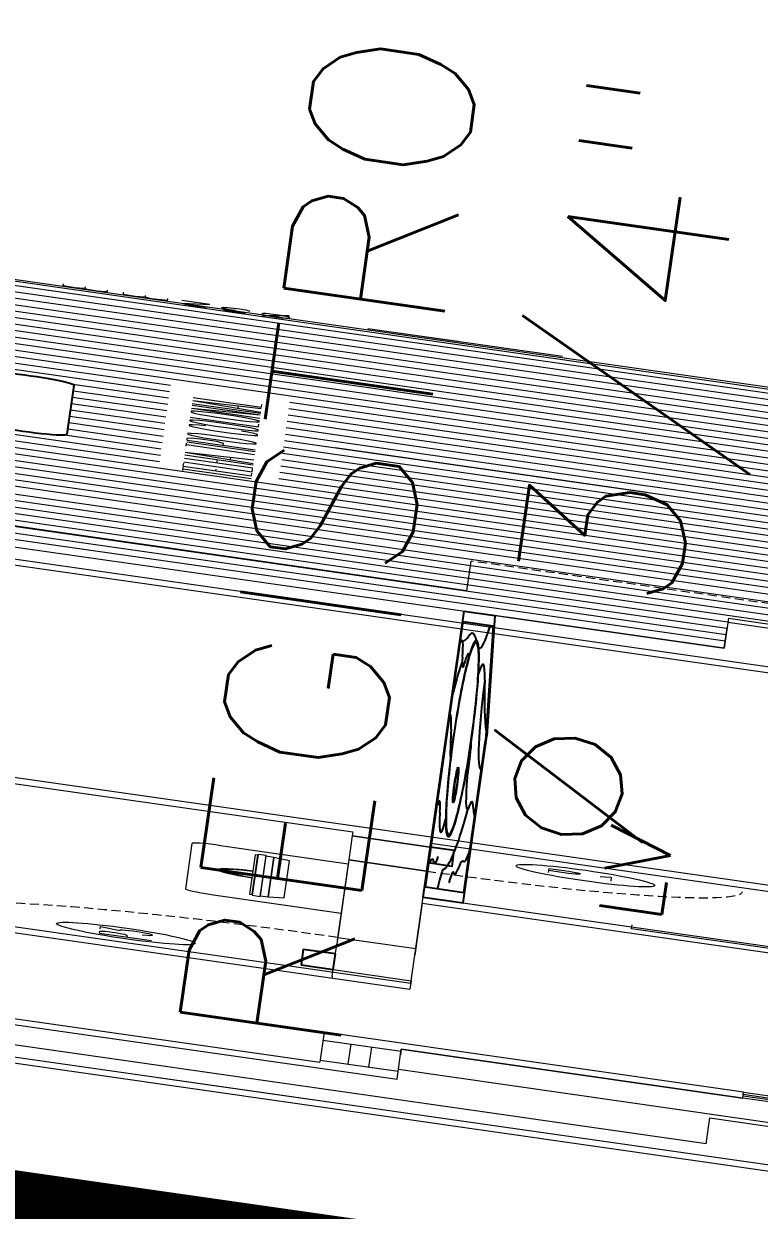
# Model space of a CAD drawing. Header units: millimetres. Extents: x -361192058 to 101130107379, y -14071650034 to 19218552450.
# Drawn here: x -125998.2 to -125915.1, y 41670 to 41804.2 of the extents above; entities that cross this region are included whole.
import ezdxf
from ezdxf.enums import TextEntityAlignment as Align

# ---------------------------------------------------------------- set-up
doc = ezdxf.new("R2010")
doc.units = ezdxf.units.MM
doc.header["$LTSCALE"] = 0.5
doc.linetypes.add('HIDDEN2', pattern=[0.1875, 0.125, -0.0625])
for name, color, linetype in [('02', 2, 'Continuous'), ('APBAN', 4, 'Continuous'), ('ARCO', 7, 'HIDDEN2'), ('CONEXAO_AG_FRIA', 3, 'Continuous'), ('CONEXAO_ESGOTO', 7, 'Continuous'), ('DIVERSOS', 4, 'Continuous'), ('ESQUADRIA', 3, 'Continuous'), ('ESQUADRIAS', 3, 'Continuous'), ('HATCH', 8, 'Continuous'), ('MOBIL-I', 251, 'Continuous'), ('parede', 2, 'Continuous'), ('PISO', 8, 'Continuous'), ('projeção 02', 7, 'HIDDEN2'), ('TEXTO2', 3, 'Continuous'), ('TUBULAÇÃO_HIDRÁULICA', 5, 'Continuous'), ('TXT_1', 3, 'Continuous')]:
    doc.layers.add(name, color=color, linetype=linetype)
doc.styles.add('ADITIVOCAD', font='ROMANS.shx')
doc.styles.add('COTAS', font='romans.shx')
doc.styles.add('R80', font='simplex.shx', dxfattribs={"height": 0.2})
doc.styles.add('ROMANS', font='romans', dxfattribs={"height": 0.1})
doc.styles.get("Standard").update_dxf_attribs({"font": 'txt.shx', "height": 0.12})
doc.dimstyles.new('COTAS', dxfattribs={"dimtxt": 0.08, "dimasz": 0.06, "dimexe": 0.18, "dimexo": 0.0625, "dimgap": 0.05, "dimtad": 1, "dimdec": 4, "dimzin": 4, "dimdsep": 46, "dimtxsty": 'R80', "dimblk1": 'DOT', "dimblk2": 'DOT', "dimsah": 1, "dimcen": 0.09, "dimse1": 1, "dimse2": 1, "dimclrt": 150, "dimadec": 0, "dimazin": 0, "dimtfac": 1, "dimtdec": 4, "dimtmove": 2, "dimatfit": 3, "dimldrblk": 'DOT', "dimfxl": 0, "dimtolj": 1, "dimtzin": 0, "dimarcsym": 0})

# ---------------------------------------------------------------- blocks, each defined once
blk = doc.blocks.new('_Dot')
at = {"color": 0, "lineweight": -2}
blk.add_line((-0.5, 0), (-1, 0), dxfattribs=at)
at = {"color": 0, "const_width": 0.5}
blk.add_lwpolyline([(-0.25, 0, 1), (0.25, 0, 1)], format="xyb", close=True, dxfattribs=at)
blk = doc.blocks.new('DOT')
for p, q in [((0, -1.5), (0, 1.5)), ((1.5, 0), (-1.5, 0))]:
    blk.add_line(p, q)
blk.add_circle((0, 0), 0.5)
blk = doc.blocks.new('ADC_SETA3')
blk.add_lwpolyline([(-0.3034, 0), (0.3034, 0, 0.668179), (0.3317, 0.0683), (0.0283, 0.3746, 0.414214), (-0.0283, 0.3746), (-0.3317, 0.0683, 0.668179), (-0.3034, 0), (-0.3034, 0)], format="xyb")
blk = doc.blocks.new('ADC_PE_AB1')
blk.add_lwpolyline([(0, -0.03), (1, -0.03), (1, 0), (0, 0)], close=True)
at = {"flags": 8}
blk.add_attdef('$PORTA', text='', height=0.09, dxfattribs=at).set_placement((0.5, -0.1569), align=Align.MIDDLE)
blk = doc.blocks.new('ADC_LAV_05')
for p, q in [((0, 0), (0, 0.55)), ((0, 0.55), (0.7704, 0.55)), ((0.7704, 0.55), (1, 0.3206)), ((0.02, 0.53), (0.7621, 0.53)), ((0.02, 0.02), (0.02, 0.53)), ((0.7621, 0.53), (0.98, 0.3123)), ((1, 0), (1, 0.3206)), ((0.98, 0.02), (0.98, 0.3123)), ((0, 0), (1, 0)), ((0.02, 0.02), (0.98, 0.02))]:
    blk.add_line(p, q)
for points in [[(0.4062, 0.1206, 0.083485), (0.4944, 0.1354, 0.090959), (0.566, 0.1759, 0.104004), (0.6157, 0.239, 0.115577), (0.6322, 0.3095, 0.115577), (0.6157, 0.38, 0.104004), (0.566, 0.443, 0.090959), (0.4944, 0.4835, 0.083485), (0.4062, 0.4983, 0.083485), (0.3179, 0.4835, 0.090959), (0.2463, 0.443, 0.104004), (0.1966, 0.38, 0.115577), (0.1801, 0.3095, 0.115577), (0.1966, 0.239, 0.104004), (0.2463, 0.1759, 0.090959), (0.3179, 0.1354, 0.083485)], [(0.4062, 0.1248, 0.083485), (0.493, 0.1394, 0.090959), (0.5633, 0.1791, 0.104004), (0.6119, 0.2408, 0.115577), (0.628, 0.3095, 0.115577), (0.6119, 0.3781, 0.104004), (0.5633, 0.4398, 0.090959), (0.493, 0.4795, 0.083485), (0.4062, 0.4941, 0.083485), (0.3193, 0.4795, 0.090959), (0.249, 0.4398, 0.104004), (0.2004, 0.3781, 0.115577), (0.1843, 0.3095, 0.115577), (0.2004, 0.2408, 0.104004), (0.249, 0.1791, 0.090959), (0.3193, 0.1394, 0.083485)]]:
    blk.add_lwpolyline(points, format="xyb", close=True)
for radius in [0.0339, 0.025]:
    blk.add_circle((0.4055, 0.2206), radius)
for centre, radius, start, end in [((0.4995, 0.9177), 0.4342, 269.3247, 295.8903), ((0.76, 0.3809), 0.1624, 113.3641, 115.8903), ((0.0559, 1.3962), 0.9039, 267.7229, 278.9638), ((0.2875, -0.0718), 0.5823, 78.2401, 98.9638), ((0.0552, 0.402), 0.0926, 41.3487, 101.8141), ((0.2201, 0.1636), 0.3026, 106.3243, 131.3792), ((0.1665, 0.4999), 0.0556, 221.3487, 297.4318), ((0.2605, 0.3465), 0.1245, 78.9955, 123.3333), ((0.6508, 0.2793), 0.1756, 56.1908, 116.2902), ((1.1381, 1.007), 0.7001, 236.1908, 255.5369), ((0.9639, 0.4778), 0.2217, 193.7216, 269.9715), ((0.0206, 0.2349), 0.1168, 49.9343, 90.2724), ((0.3586, 0.6369), 0.4085, 229.9343, 244.0853), ((0.5983, 0.255), 0.0641, 344.5869, 58.1135), ((0.6184, 0.1896), 0.0639, 49.2661, 86.8336), ((0.7799, 0.3241), 0.1475, 215.7175, 274.1895), ((0.0641, 0.1144), 0.0713, 44.7702, 118.1843), ((0.8604, 0.032), 0.1609, 66.126, 115.6626), ((0.2056, 0.2549), 0.1281, 224.7702, 306.3582), ((0.363, 0.8774), 0.8206, 280.1922, 301.4107), ((0.9822, 0.3072), 0.1401, 246.126, 269.1113), ((0.8722, 0.3475), 0.2696, 267.8834, 293.5615), ((0.0957, -0.1456), 0.22, 78.1029, 106.3843), ((0.1688, 0.2014), 0.1346, 258.1029, 296.1994), ((0.3613, 0.8866), 0.83, 271.4321, 280.1922), ((0.8511, -0.2259), 0.3042, 87.8834, 109.2677), ((-0.0155, 0.2328), 0.1744, 281.75, 286.3843), ((0.4585, -0.1421), 0.2131, 111.0015, 130.4729), ((0.6495, -0.0622), 0.1173, 74.3079, 124.9939), ((0.688, 0.2406), 0.19, 267.9474, 289.2677)]:
    blk.add_arc(centre, radius, start, end)
for points in [[(0.2886, 0.471), (0.2899, 0.4611), (0.3035, 0.4779), (0.2965, 0.4664)], [(0.3035, 0.4779), (0.2965, 0.4664), (0.3178, 0.4833), (0.3049, 0.4731)], [(0.2433, 0.4404), (0.2513, 0.4271), (0.2584, 0.4524), (0.2647, 0.4406)], [(0.2584, 0.4524), (0.2647, 0.4406), (0.2777, 0.465), (0.2797, 0.4531)], [(0.2777, 0.465), (0.2797, 0.4531), (0.2886, 0.471), (0.2899, 0.4611)], [(0.231, 0.4287), (0.2403, 0.4137), (0.2433, 0.4404), (0.2513, 0.4271)], [(0.2049, 0.3949), (0.2213, 0.3828), (0.2176, 0.4133), (0.2336, 0.4041)], [(0.2176, 0.4133), (0.2336, 0.4041), (0.231, 0.4287), (0.2403, 0.4137)], [(0.1966, 0.38), (0.2152, 0.3688), (0.2049, 0.3949), (0.2213, 0.3828)], [(0.1859, 0.352), (0.2075, 0.3406), (0.19, 0.3646), (0.2108, 0.3551)], [(0.19, 0.3646), (0.2108, 0.3551), (0.1966, 0.38), (0.2152, 0.3688)], [(0.1821, 0.3345), (0.2054, 0.3236), (0.1859, 0.352), (0.2075, 0.3406)], [(0.1801, 0.311), (0.2052, 0.3059), (0.1808, 0.324), (0.205, 0.3144)], [(0.1808, 0.324), (0.205, 0.3144), (0.1821, 0.3345), (0.2054, 0.3236)], [(0.1806, 0.2975), (0.2057, 0.2976), (0.1801, 0.311), (0.2052, 0.3059)], [(0.1813, 0.2898), (0.2072, 0.2867), (0.1806, 0.2975), (0.2057, 0.2976)], [(0.1847, 0.2717), (0.2109, 0.2698), (0.1816, 0.2882), (0.2076, 0.2844)], [(0.1894, 0.2561), (0.2133, 0.2622), (0.1847, 0.2717), (0.2109, 0.2698)], [(0.1979, 0.2364), (0.216, 0.2547), (0.1894, 0.2561), (0.2133, 0.2622)], [(0.2064, 0.2215), (0.2209, 0.2436), (0.1979, 0.2364), (0.216, 0.2547)], [(0.2176, 0.2056), (0.222, 0.2413), (0.2064, 0.2215), (0.2209, 0.2436)], [(0.2303, 0.1909), (0.2314, 0.2247), (0.2176, 0.2056), (0.222, 0.2413)], [(0.2433, 0.1785), (0.2403, 0.2118), (0.2303, 0.1909), (0.2314, 0.2247)], [(0.2571, 0.1674), (0.2482, 0.202), (0.2433, 0.1785), (0.2403, 0.2118)], [(0.2632, 0.1631), (0.2567, 0.1927), (0.2571, 0.1674), (0.2482, 0.202)], [(0.2742, 0.156), (0.2627, 0.1868), (0.2632, 0.1631), (0.2567, 0.1927)], [(0.2851, 0.1498), (0.2729, 0.1778), (0.2742, 0.156), (0.2627, 0.1868)], [(0.2956, 0.1445), (0.2839, 0.1687), (0.2851, 0.1498), (0.2729, 0.1778)], [(0.3256, 0.1339), (0.2928, 0.1613), (0.2956, 0.1445), (0.2839, 0.1687)], [(0.2966, 0.144), (0.3256, 0.1339), (0.2964, 0.1441), (0.3254, 0.133)], [(0.2964, 0.1441), (0.3254, 0.133), (0.3256, 0.1339), (0.3279, 0.1322)]]:
    blk.add_solid(points)
blk = doc.blocks.new('APROVADO QUADRA 21.2 MBVII')
at = {"layer": '02', "color": 8, "lineweight": 18}
for p, q in [((4481.2293, 2277.8694), (4481.2293, 2283.6694)), ((4493.4211, 2283.6694), (4493.4211, 2277.9694)), ((4481.7293, 2283.1694), (4481.7293, 2278.4694)), ((4493.931, 2278.4694), (4493.931, 2283.1694)), ((4481.8793, 2283.0194), (4481.8793, 2278.6194)), ((4483.9793, 2283.0194), (4483.9793, 2278.4694)), ((4484.1293, 2283.0194), (4484.1293, 2278.4694)), ((4484.1293, 2283.0194), (4484.1293, 2278.4694)), ((4487.6293, 2279.0094), (4487.6293, 2278.6194)), ((4484.1293, 2278.4694), (4487.6293, 2278.4694)), ((4487.6293, 2278.4694), (4487.6293, 2276.1194)), ((4493.4211, 2277.9694), (4493.4211, 2278.4694)), ((4493.931, 2278.4694), (4494.6711, 2278.4694)), ((4494.1711, 2277.9694), (4493.4211, 2277.9694)), ((4493.431, 2277.9694), (4493.931, 2277.9694)), ((4493.431, 2277.9694), (4493.931, 2277.9694))]:
    blk.add_line(p, q, dxfattribs=at)
at = {"layer": '02', "color": 7, "lineweight": 18}
for p, q in [((4481.9288, 2278.6194), (4481.9288, 2278.4694)), ((4482.4288, 2278.6194), (4482.4288, 2278.4694))]:
    blk.add_line(p, q, dxfattribs=at)
at = {"layer": '02', "lineweight": 18, "const_width": 0.1}
blk.add_lwpolyline([(4477.5207, 2244.7646), (4537.2207, 2244.7646), (4537.2207, 2287.8146), (4477.5207, 2287.8146)], close=True, dxfattribs=at)
at = {"layer": 'ARCO', "color": 8, "lineweight": 18}
for centre, radius, start, end in [((4484.1924, 2278.6194), 0.8, 360, 90), ((4487.5293, 2278.4694), 0.6, 180, 270)]:
    blk.add_arc(centre, radius, start, end, dxfattribs=at)
at = {"layer": 'CONEXAO_ESGOTO', "lineweight": 18}
blk.add_line((4499.9936, 2278.3526), (4499.9936, 2278.7269), dxfattribs=at)
blk.add_solid([(4499.9936, 2278.7269), (4499.956, 2278.5508), (4500.0311, 2278.5508)], dxfattribs=at)
at = {"layer": 'DIVERSOS', "color": 8, "lineweight": 18}
for p, q in [((4492.9711, 2261.3194), (4492.9711, 2283.9194)), ((4493.1211, 2261.8194), (4493.1211, 2283.9194)), ((4482.4793, 2275.8131), (4482.4793, 2277.8131)), ((4482.6293, 2277.8131), (4482.6293, 2275.8131))]:
    blk.add_line(p, q, dxfattribs=at)
at = {"layer": 'ESQUADRIA', "lineweight": 18}
for p, q in [((4482.4288, 2278.5661), (4481.9288, 2278.5661)), ((4482.4288, 2278.5261), (4481.9288, 2278.5261))]:
    blk.add_line(p, q, dxfattribs=at)
at = {"layer": 'ESQUADRIA', "color": 8, "lineweight": 18}
for p, q in [((4482.5343, 2277.8131), (4482.5343, 2275.8131)), ((4482.5743, 2277.8131), (4482.5743, 2275.8131))]:
    blk.add_line(p, q, dxfattribs=at)
at = {"layer": 'ESQUADRIAS', "color": 8, "lineweight": 18}
for p, q in [((4499.8211, 2283.9194), (4499.8211, 2276.9194)), ((4499.9711, 2283.9194), (4499.9711, 2268.9194)), ((4494.1711, 2277.9694), (4494.1711, 2271.6694))]:
    blk.add_line(p, q, dxfattribs=at)
at = {"layer": 'HATCH', "color": 8, "lineweight": 18}
for p, q in [((4493.5974, 2277.9694), (4493.5974, 2283.6694)), ((4494.8999, 2271.6694), (4494.8999, 2283.6694)), ((4495.0586, 2271.6694), (4495.0586, 2283.6694)), ((4495.2174, 2271.6694), (4495.2174, 2283.6694)), ((4495.3761, 2271.6694), (4495.3761, 2283.6694)), ((4495.5349, 2271.6694), (4495.5349, 2283.6694)), ((4495.6936, 2271.6694), (4495.6936, 2283.6694)), ((4495.8524, 2271.6694), (4495.8524, 2283.6694)), ((4496.0111, 2279.0833), (4496.0111, 2283.6694)), ((4496.1699, 2279.0833), (4496.1699, 2283.6694)), ((4493.7561, 2277.9694), (4493.7561, 2282.5194)), ((4493.9149, 2277.9694), (4493.9149, 2282.5194)), ((4494.0736, 2277.9694), (4494.0736, 2282.5194)), ((4494.2324, 2271.6694), (4494.2324, 2282.5194)), ((4494.3911, 2271.6694), (4494.3911, 2282.5194)), ((4494.5499, 2271.6694), (4494.5499, 2282.5194)), ((4494.7086, 2271.6694), (4494.7086, 2282.5194)), ((4497.7574, 2279.0833), (4497.7574, 2282.5194)), ((4497.9161, 2279.0833), (4497.9161, 2282.5194)), ((4498.0749, 2277.9238), (4498.0749, 2282.5194)), ((4498.2336, 2277.9238), (4498.2336, 2282.5194)), ((4498.8686, 2276.1194), (4498.8686, 2282.5194)), ((4499.0274, 2276.1194), (4499.0274, 2282.5194)), ((4499.1861, 2276.1194), (4499.1861, 2282.5194)), ((4499.3449, 2276.1194), (4499.3449, 2282.5194)), ((4499.5036, 2276.1194), (4499.5036, 2282.5194)), ((4499.6624, 2276.1194), (4499.6624, 2282.5194)), ((4498.3924, 2276.1194), (4498.3924, 2281.1077)), ((4498.5511, 2276.1194), (4498.5511, 2281.1077)), ((4498.7099, 2276.1194), (4498.7099, 2280.7277)), ((4496.3286, 2279.0833), (4496.3286, 2279.2731)), ((4496.4874, 2279.0833), (4496.4874, 2279.2647)), ((4496.6461, 2279.0833), (4496.6461, 2279.2647)), ((4496.8049, 2279.0833), (4496.8049, 2279.2647)), ((4496.9636, 2279.0833), (4496.9636, 2279.2647)), ((4497.1224, 2279.0833), (4497.1224, 2279.2647)), ((4497.2811, 2279.0833), (4497.2811, 2279.2647)), ((4497.4399, 2279.0833), (4497.4399, 2279.2647)), ((4497.5986, 2279.0833), (4497.5986, 2279.2673)), ((4496.0111, 2274.9786), (4496.0111, 2278.8536)), ((4496.1699, 2274.9786), (4496.1699, 2278.8536)), ((4496.3286, 2274.9786), (4496.3286, 2278.8536)), ((4496.4874, 2274.9786), (4496.4874, 2278.8536)), ((4496.6461, 2276.1194), (4496.6461, 2278.8536)), ((4496.8049, 2276.1194), (4496.8049, 2278.8536)), ((4496.9636, 2276.1194), (4496.9636, 2278.8536)), ((4497.1224, 2277.9238), (4497.1224, 2278.8536)), ((4497.2811, 2276.1194), (4497.2811, 2278.8536)), ((4497.4399, 2277.9238), (4497.4399, 2278.8536)), ((4497.5986, 2277.9238), (4497.5986, 2278.8536)), ((4497.7574, 2277.9238), (4497.7574, 2278.8536)), ((4497.9161, 2277.9238), (4497.9161, 2278.8536)), ((4496.9636, 2278.1562), (4496.9636, 2278.7562)), ((4494.0711, 2277.9694), (4494.0711, 2271.5694))]:
    blk.add_line(p, q, dxfattribs=at)
at = {"layer": 'MOBIL-I', "color": 8, "lineweight": 18}
for p, q in [((4486.7816, 2278.9194), (4485.6539, 2278.9194)), ((4485.6039, 2278.8694), (4485.6039, 2278.6194)), ((4486.8316, 2278.8694), (4486.8316, 2278.6194)), ((4486.8316, 2278.6194), (4484.9271, 2278.6194))]:
    blk.add_line(p, q, dxfattribs=at)
for points in [[(4486.7456, 2278.7765), (4486.7456, 2278.7918), (4485.7277, 2278.7918), (4485.7277, 2278.7765)], [(4486.7303, 2278.7918), (4486.7303, 2278.7969), (4485.7429, 2278.7969), (4485.7429, 2278.7918)], [(4486.7303, 2278.7613), (4486.7303, 2278.7765), (4485.7429, 2278.7765), (4485.7429, 2278.7613)], [(4486.6998, 2278.7307), (4486.7303, 2278.7613), (4485.7429, 2278.7613), (4485.7735, 2278.7307)]]:
    blk.add_lwpolyline(points, close=True, dxfattribs=at)
for centre, radius, start, end in [((4485.6539, 2278.8694), 0.05, 90, 180), ((4486.7816, 2278.8694), 0.05, 0, 90), ((4486.2366, 2278.7765), 0.0865, 13.6117, 166.3883), ((4486.2366, 2278.7765), 0.0763, 15.4696, 164.5304)]:
    blk.add_arc(centre, radius, start, end, dxfattribs=at)
at = {"layer": 'parede', "color": 8, "lineweight": 18}
for p, q in [((4480.7793, 2261.3194), (4480.7793, 2286.3194)), ((4487.7793, 2286.3194), (4487.7793, 2261.3194)), ((4487.6293, 2283.0194), (4487.6293, 2279.0094)), ((4480.9293, 2278.6194), (4480.9293, 2282.2194)), ((4480.9293, 2261.8194), (4480.9293, 2279.2694)), ((4482.6293, 2278.6194), (4481.8793, 2278.6194)), ((4482.6293, 2277.8131), (4482.6293, 2278.6194)), ((4484.0293, 2278.6194), (4483.9793, 2278.6194)), ((4484.1924, 2278.6194), (4484.1924, 2278.4694)), ((4486.9293, 2278.6194), (4484.8293, 2278.6194)), ((4484.9924, 2278.6194), (4484.9924, 2278.4694)), ((4486.9293, 2278.6194), (4486.2793, 2278.6194)), ((4486.9293, 2278.6194), (4486.9293, 2278.4694)), ((4487.6293, 2278.6194), (4487.5293, 2278.6194)), ((4487.6293, 2278.6194), (4487.5293, 2278.6194)), ((4487.5293, 2278.6194), (4487.5293, 2278.4694)), ((4482.4793, 2278.4694), (4482.3293, 2278.4694)), ((4482.4793, 2278.4694), (4482.3293, 2278.4694)), ((4482.4793, 2277.8131), (4482.4793, 2278.4694)), ((4484.1924, 2278.4694), (4483.9793, 2278.4694)), ((4486.1293, 2278.4694), (4484.8293, 2278.4694)), ((4486.1293, 2278.4694), (4486.1293, 2275.9694)), ((4486.9293, 2278.4694), (4486.2793, 2278.4694)), ((4486.2793, 2278.4694), (4486.2793, 2276.1194)), ((4486.9293, 2278.4694), (4486.2793, 2278.4694)), ((4482.4793, 2277.8131), (4482.6293, 2277.8131))]:
    blk.add_line(p, q, dxfattribs=at)
for points in [[(4484.1424, 2278.6194), (4484.1924, 2278.6194), (4484.1924, 2278.4694), (4484.1424, 2278.4694)], [(4485.0424, 2278.6194), (4484.9924, 2278.6194), (4484.9924, 2278.4694), (4485.0424, 2278.4694)], [(4486.9293, 2278.4694), (4486.9293, 2278.4694), (4486.9293, 2278.6194), (4486.9293, 2278.6194)], [(4487.5293, 2278.4694), (4487.5293, 2278.4694), (4487.5293, 2278.6194), (4487.5293, 2278.6194)], [(4481.7293, 2278.4694), (4482.4793, 2278.4694), (4482.4793, 2277.8131)]]:
    blk.add_lwpolyline(points, dxfattribs=at)
at = {"layer": 'PISO', "color": 8, "lineweight": 18}
for p, q in [((4484.0293, 2278.6194), (4484.8293, 2278.6194)), ((4487.5293, 2278.6194), (4486.9293, 2278.6194)), ((4481.9793, 2278.4694), (4481.9793, 2271.6694)), ((4484.1924, 2278.4694), (4484.8293, 2278.4694)), ((4486.9293, 2278.4694), (4487.5293, 2278.4694)), ((4481.2293, 2277.8694), (4481.8793, 2277.8694)), ((4481.8793, 2277.8694), (4481.8793, 2271.5694))]:
    blk.add_line(p, q, dxfattribs=at)
for centre in [(4484.3493, 2279.0194), (4487.3724, 2278.1694)]:
    blk.add_circle(centre, 0.1333, dxfattribs=at)
at = {"layer": 'projeção 02', "color": 8, "lineweight": 18}
blk.add_line((4494.6711, 2272.1694), (4494.6711, 2278.4694), dxfattribs=at)
at = {"layer": 'TUBULAÇÃO_HIDRÁULICA', "lineweight": 18}
for p, q in [((4499.9173, 2272.8257), (4499.9173, 2281.741)), ((4486.2322, 2276.4487), (4486.2322, 2278.0682)), ((4486.2322, 2278.0682), (4486.3322, 2278.0682))]:
    blk.add_line(p, q, dxfattribs=at)
at = {"layer": 'DIVERSOS', "color": 8, "lineweight": 18, "xscale": 2, "yscale": 2, "zscale": 2}
blk.add_blockref('ADC_SETA3', (4496.9712, 2279.2647), dxfattribs=at)
at = {"layer": 'ESQUADRIAS', "color": 8, "lineweight": 18}
ref = blk.add_blockref('ADC_PE_AB1', (4484.1924, 2278.6194), dxfattribs=dict(at, xscale=0.8000000000001819, zscale=0.8000000000001819, rotation=90))
ref.add_attrib('$PORTA', 'P3', dxfattribs={"layer": 'TXT_1', "height": 0.1, "flags": 8}).set_placement((4484.3493, 2279.0194), align=Align.MIDDLE)
ref = blk.add_blockref('ADC_PE_AB1', (4487.5293, 2278.4694), dxfattribs=dict(at, xscale=0.599999999999909, zscale=0.599999999999909, rotation=269.9999999999999))
ref.add_attrib('$PORTA', 'P1', dxfattribs={"layer": 'TXT_1', "height": 0.1, "rotation": 270, "flags": 8}).set_placement((4487.3724, 2278.1694), align=Align.MIDDLE)
at = {"layer": 'MOBIL-I', "color": 8, "lineweight": 18, "rotation": 269.9999999999999}
blk.add_blockref('ADC_LAV_05', (4486.2793, 2278.4694), dxfattribs=at)
at = {"color": 0, "lineweight": 13, "flags": 8}
for p in [(4700.7247, 2280.1125), (4699.5738, 2277.8964), (4702.3546, 2276.195), (4703.6722, 2274.085), (4699.8445, 2272.2194), (4703.0488, 2270.137), (4703.0877, 2267.9803), (4700.6523, 2261.5216), (4700.7007, 2257.1593)]:
    blk.add_attdef('NIVEL', p, '', height=0.075, dxfattribs=at)
for rotation, width, p in [(90, 0.8, (4700.8205, 2275.7521)), (270, 0.6, (4703.8437, 2274.9021)), (90, 0.8, (4701.5575, 2268.5021)), (180, 0.6, (4651.1817, 2236.1931))]:
    blk.add_attdef('$PORTA', text='', height=0.09, rotation=rotation, dxfattribs=dict(at, width=width)).set_placement(p, align=Align.MIDDLE)
for p in [(4654.176, 2240.463), (4648.499, 2240.1923), (4637.8012, 2239.3845), (4633.4388, 2239.3361), (4656.3921, 2239.3121), (4652.4746, 2237.6822), (4646.4166, 2236.988), (4644.2598, 2236.9491), (4650.3646, 2236.3646)]:
    blk.add_attdef('NIVEL', p, '', height=0.075, rotation=270, dxfattribs=at)
at = {"color": 0, "lineweight": 13, "width": 0.8, "flags": 8}
for p in [(4652.0317, 2239.2163), (4644.7817, 2238.4793)]:
    blk.add_attdef('$PORTA', text='', height=0.09, dxfattribs=at).set_placement(p, align=Align.MIDDLE)
at = {"layer": 'APBAN', "lineweight": 18, "insert": (4507.4052, 2277.9677), "char_height": 0.30938, "attachment_point": 9, "style": 'COTAS'}
blk.add_mtext('REGISTRO\\P%%c 3/4"', dxfattribs=at)
at = {"layer": 'CONEXAO_AG_FRIA', "lineweight": 18, "style": 'ROMANS'}
blk.add_text(' %%C32mm', height=0.09, rotation=90.1652, dxfattribs=at).set_placement((4500.0326, 2279.0656), align=Align.CENTER)
at = {"layer": 'TEXTO2', "color": 8, "lineweight": 18, "ltscale": 0.4, "style": 'ADITIVOCAD'}
blk.add_text('TELHA TIPO COLONIAL', height=0.13122, dxfattribs=at).set_placement((4495.8734, 2278.9061))
at = {"layer": 'TUBULAÇÃO_HIDRÁULICA', "color": 0, "lineweight": 18, "insert": (4486.424, 2278.1347), "char_height": 0.12, "width": 1.871509, "attachment_point": 1}
blk.add_mtext('LV', dxfattribs=at)
at = {"layer": 'APBAN', "lineweight": 18, "annotation_type": 0, "has_hookline": 1, "hookline_direction": 1, "text_width": 4.5818}
blk.add_leader([(4510.1719, 2278.8109), (4507.5152, 2279.6821), (4507.4552, 2279.6821)], dimstyle='COTAS', override={"dimldrblk": 'DOT'}, dxfattribs=at)

msp = doc.modelspace()

# ---------------------------------------------------------------- block references
at = {"layer": '02', "color": 0, "lineweight": 30, "xscale": -4.574818403918471, "yscale": -59.40450511825884, "zscale": 4.574818403918471, "rotation": 261.8606972171988}
msp.add_blockref('APROVADO QUADRA 21.2 MBVII', (5129.041, 2225.201), dxfattribs=at)

doc.saveas('drawing.dxf')
